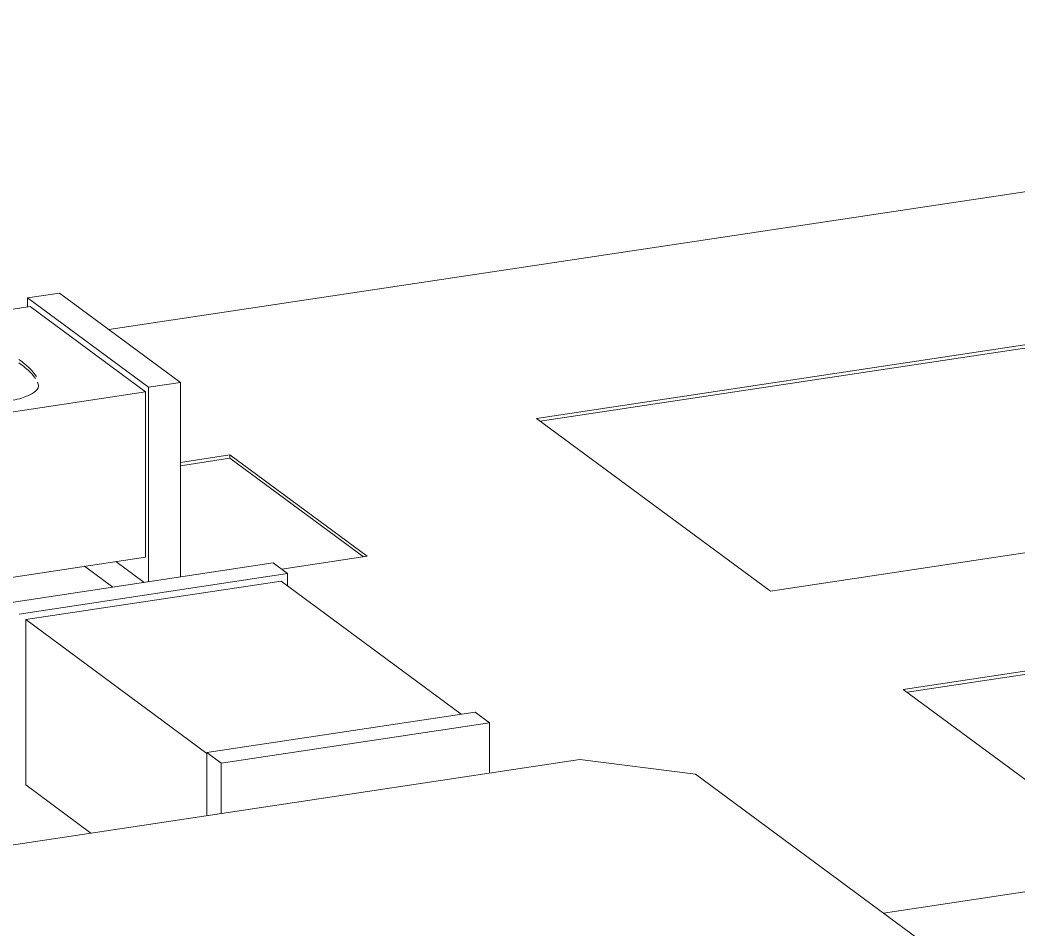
# Model space of a CAD drawing. Header units: millimetres. Extents: x 30 to 313, y 16 to 167.
# Drawn here: x 167.727 to 169.151, y 125.552 to 126.848 of the extents above; entities that cross this region are included whole.
import ezdxf

# ---------------------------------------------------------------- set-up
doc = ezdxf.new("R2010")
doc.units = ezdxf.units.MM

msp = doc.modelspace()

# ---------------------------------------------------------------- linework, layer by layer
at = {"color": 7, "linetype": 'Continuous', "lineweight": 15}
for p, q in [((167.8542, 126.407), (170.7879, 126.8485)), ((167.7836, 126.4591), (167.738, 126.4523)), ((167.9108, 126.3247), (167.738, 126.4523)), ((167.738, 126.4523), (167.738, 126.4392)), ((167.7836, 126.4591), (167.9564, 126.3315)), ((167.1603, 126.3522), (167.7421, 126.4398)), ((167.7421, 126.4398), (167.9067, 126.3183)), ((168.4644, 126.2804), (169.1911, 126.3897)), ((169.1911, 126.385), (168.4697, 126.2764)), ((167.9564, 126.3315), (167.9108, 126.3247)), ((167.9108, 126.0475), (167.9108, 126.3247)), ((167.9564, 126.3315), (167.9564, 126.0543)), ((167.9067, 126.3183), (167.3184, 126.2297)), ((167.9067, 126.0826), (167.9067, 126.3183)), ((168.7981, 126.0339), (168.4644, 126.2804)), ((167.9564, 126.2176), (168.0269, 126.2282)), ((168.0269, 126.2282), (168.2226, 126.0837)), ((168.0269, 126.2235), (168.0269, 126.2282)), ((168.0269, 126.2235), (167.9564, 126.2129)), ((168.2173, 126.0829), (168.0269, 126.2235)), ((169.5248, 126.1433), (168.7981, 126.0339)), ((167.9067, 126.0826), (167.3184, 125.994)), ((168.2226, 126.0837), (168.1008, 126.0653)), ((167.7059, 126.0166), (168.0887, 126.0742)), ((167.8599, 126.0398), (167.8197, 126.0695)), ((167.8643, 126.0762), (167.9045, 126.0465)), ((168.0887, 126.0742), (168.1093, 126.059)), ((168.1093, 126.059), (167.7265, 126.0014)), ((168.1093, 126.0415), (168.1093, 126.059)), ((167.7356, 125.9934), (168.1002, 126.0482)), ((168.1002, 126.0482), (168.357, 125.8586)), ((168.9876, 125.894), (169.7143, 126.0034)), ((169.7143, 125.9987), (168.9929, 125.8901)), ((167.9939, 125.8026), (167.7356, 125.9934)), ((167.7356, 125.7577), (167.7356, 125.9934)), ((169.3213, 125.6476), (168.9876, 125.894)), ((168.3767, 125.8616), (167.9939, 125.804)), ((168.3767, 125.8616), (168.3973, 125.8464)), ((168.0145, 125.7888), (168.3973, 125.8464)), ((168.3973, 125.8464), (168.3973, 125.7745)), ((168.0145, 125.7888), (167.9939, 125.804)), ((167.9939, 125.804), (167.9939, 125.7138)), ((165.5638, 125.3481), (168.5259, 125.7939)), ((168.0145, 125.7169), (168.0145, 125.7888)), ((168.5259, 125.7939), (168.6913, 125.773)), ((168.6913, 125.773), (170.0285, 124.7856)), ((167.8287, 125.689), (167.7356, 125.7577)), ((168.9594, 125.5751), (169.4644, 125.651))]:
    msp.add_line(p, q, dxfattribs=at)
for points, knots in [([(167.726, 126.3643), (167.7274, 126.3633), (167.7341, 126.3582), (167.7435, 126.3503), (167.7487, 126.3431), (167.7508, 126.3403)], [0, 0, 0, 0, 0.131344, 0.657257, 1, 1, 1, 1]), ([(167.7497, 126.3373), (167.7475, 126.34), (167.7415, 126.3476), (167.7321, 126.3549), (167.726, 126.3596)], [0, 0, 0, 0, 0.355471, 1, 1, 1, 1]), ([(167.7525, 126.3322), (167.7533, 126.3302), (167.7553, 126.3251), (167.7485, 126.3172), (167.7326, 126.3095), (167.715, 126.3055), (167.7043, 126.3038), (167.7028, 126.3036)], [0, 0, 0, 0, 0.174643, 0.421281, 0.669185, 0.953263, 1, 1, 1, 1])]:
    msp.add_open_spline(points, degree=3, knots=knots, dxfattribs=at)

doc.saveas('drawing.dxf')
